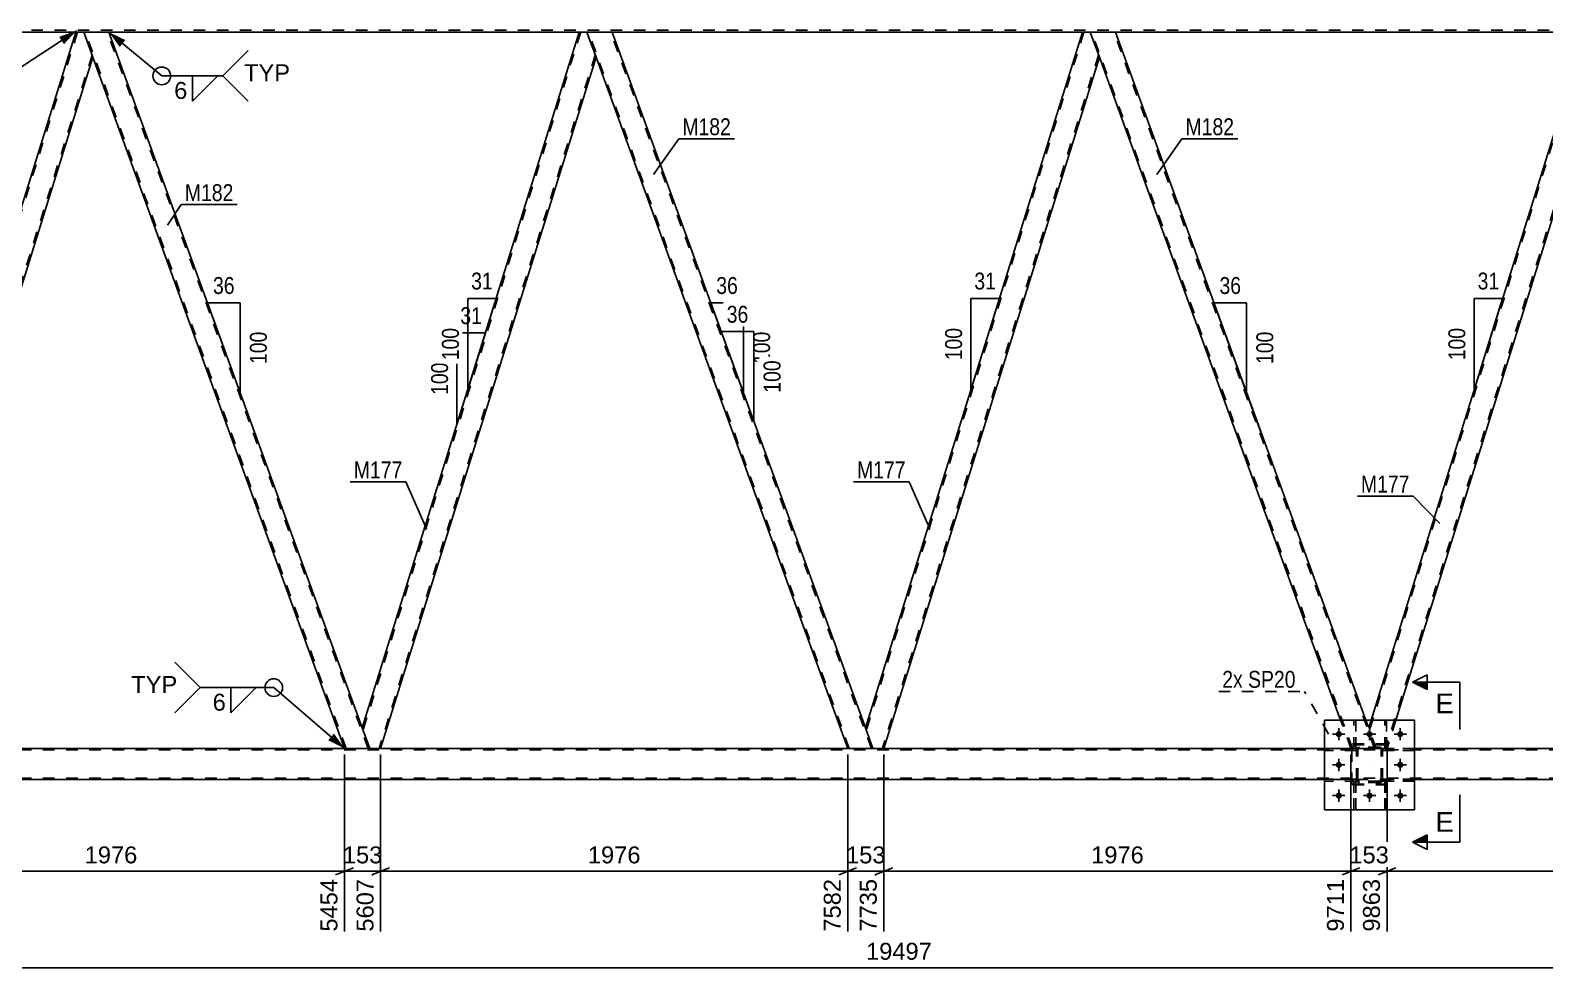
# Model space of a CAD drawing. Header units: millimetres. Extents: x 0 to 841, y 0 to 594.
# Drawn here: x 272.1 to 528.3, y 274.2 to 432.8 of the extents above; entities that cross this region are included whole.
import ezdxf

# ---------------------------------------------------------------- set-up
doc = ezdxf.new("R2010")
doc.units = ezdxf.units.MM
doc.linetypes.add('DXK_LINE_DOT2', pattern=[3.9198, 1.9599, -1.9599])
doc.linetypes.add('DXK_LINE_DOT3', pattern=[5.9187, 2.979, -0.9799, 0.9799, -0.9799])
doc.styles.add('Arial', font='ARIAL.TTF', dxfattribs={"height": 0.2})
doc.styles.add('Arial Narrow', font='ARIALN.TTF', dxfattribs={"height": 0.2})

# ---------------------------------------------------------------- blocks, each defined once
blk = doc.blocks.new('Part-318891418-4844 - 4466')
at = {"color": 7, "linetype": 'DXK_LINE_DOT2'}
for p, q in [((496.47, 311.02), (496.51, 311.21)), ((496.51, 311.21), (496.47, 311.02)), ((496.47, 305.98), (496.47, 311.02)), ((496.71, 311.02), (496.73, 311.12)), ((496.71, 305.98), (496.71, 311.02)), ((496.73, 311.12), (496.78, 311.19)), ((496.77, 311.47), (496.95, 311.5)), ((496.95, 311.5), (496.77, 311.47)), ((496.78, 311.19), (496.86, 311.25)), ((496.86, 311.25), (496.95, 311.26)), ((500.39, 311.5), (496.95, 311.5)), ((496.95, 311.26), (500.39, 311.26)), ((500.39, 311.5), (500.58, 311.47)), ((500.58, 311.47), (500.39, 311.5)), ((500.39, 311.26), (500.48, 311.25)), ((500.48, 311.25), (500.56, 311.19)), ((500.56, 311.19), (500.61, 311.12)), ((500.61, 311.12), (500.63, 311.02)), ((500.63, 305.98), (500.63, 311.02)), ((500.84, 311.21), (500.87, 311.02)), ((500.87, 311.02), (500.84, 311.21)), ((500.87, 305.98), (500.87, 311.02)), ((496.51, 305.8), (496.47, 305.98)), ((496.47, 305.98), (496.51, 305.8)), ((496.73, 305.89), (496.71, 305.98)), ((496.78, 305.81), (496.73, 305.89)), ((496.95, 305.5), (496.77, 305.54)), ((496.77, 305.54), (496.95, 305.5)), ((496.86, 305.76), (496.78, 305.81)), ((496.95, 305.74), (496.86, 305.76)), ((500.39, 305.74), (496.95, 305.74)), ((500.39, 305.5), (496.95, 305.5)), ((500.48, 305.76), (500.39, 305.74)), ((500.58, 305.54), (500.39, 305.5)), ((500.39, 305.5), (500.58, 305.54)), ((500.56, 305.81), (500.48, 305.76)), ((500.61, 305.89), (500.56, 305.81)), ((500.63, 305.98), (500.61, 305.89)), ((500.87, 305.98), (500.84, 305.8)), ((500.84, 305.8), (500.87, 305.98))]:
    blk.add_line(p, q, dxfattribs=at)
at = {"color": 7, "linetype": 'DXK_LINE_DOT3'}
blk.add_line((498.67, 308.5), (498.67, 308.5), dxfattribs=at)
at = {"color": 7, "linetype": 'DXK_LINE_DOT2'}
for centre, start, end in [((496.95, 311.02), 112.5, 157.5), ((496.95, 311.02), 112.5, 157.5), ((500.39, 311.02), 22.5, 67.5), ((500.39, 311.02), 22.5, 67.5), ((496.95, 305.98), 202.5, 247.5), ((496.95, 305.98), 202.5, 247.5), ((500.39, 305.98), 292.5, 337.5), ((500.39, 305.98), 292.5, 337.5)]:
    blk.add_arc(centre, 0.48, start, end, dxfattribs=at)
blk = doc.blocks.new('Part-318891418-4508 - 4466')
at = {"color": 7, "linetype": 'DXK_LINE_DOT2'}
for p, q in [((764.22, 432.83), (89.29, 432.83)), ((285.4, 432.51), (279.83, 432.51)), ((370.53, 432.51), (364.96, 432.51)), ((455.67, 432.51), (450.09, 432.51))]:
    blk.add_line(p, q, dxfattribs=at)
at = {"color": 2, "linetype": 'Continuous'}
for p, q in [((279.83, 432.51), (200.27, 432.51)), ((364.96, 432.51), (285.4, 432.51)), ((450.09, 432.51), (370.53, 432.51)), ((535.23, 432.51), (455.67, 432.51))]:
    blk.add_line(p, q, dxfattribs=at)
blk = doc.blocks.new('Part-318891418-4513 - 4466')
at = {"color": 7, "linetype": 'DXK_LINE_DOT2'}
for p, q in [((774.02, 311.05), (107.76, 311.05)), ((506.27, 311.29), (491.07, 311.29)), ((774.02, 306.25), (107.13, 306.25)), ((506.27, 306.01), (491.07, 306.01))]:
    blk.add_line(p, q, dxfattribs=at)
at = {"color": 2, "linetype": 'Continuous'}
for p, q in [((491.07, 311.29), (251.06, 311.29)), ((661.34, 311.29), (506.27, 311.29)), ((491.07, 306.01), (251.06, 306.01)), ((661.34, 306.01), (506.27, 306.01))]:
    blk.add_line(p, q, dxfattribs=at)
blk = doc.blocks.new('Bolt-318891418-4520 - 4466')
at = {"color": 1, "linetype": 'Continuous'}
for p, q in [((492.43, 313.7), (493.12, 313.7)), ((493.47, 314.74), (493.47, 314.05)), ((493.47, 312.66), (493.47, 313.36)), ((494.51, 313.7), (493.82, 313.7)), ((497.63, 313.7), (498.32, 313.7)), ((498.67, 314.74), (498.67, 314.05)), ((498.67, 312.66), (498.67, 313.36)), ((499.71, 313.7), (499.02, 313.7)), ((502.83, 313.7), (503.52, 313.7)), ((503.87, 314.74), (503.87, 314.05)), ((503.87, 312.66), (503.87, 313.36)), ((504.91, 313.7), (504.22, 313.7)), ((492.43, 308.5), (493.12, 308.5)), ((493.47, 309.54), (493.47, 308.85)), ((493.47, 307.46), (493.47, 308.16)), ((494.51, 308.5), (493.82, 308.5)), ((502.83, 308.5), (503.52, 308.5)), ((503.87, 309.54), (503.87, 308.85)), ((503.87, 307.46), (503.87, 308.16)), ((504.91, 308.5), (504.22, 308.5)), ((492.43, 303.3), (493.12, 303.3)), ((493.47, 304.34), (493.47, 303.65)), ((493.47, 302.26), (493.47, 302.96)), ((494.51, 303.3), (493.82, 303.3)), ((497.63, 303.3), (498.32, 303.3)), ((498.67, 304.34), (498.67, 303.65)), ((498.67, 302.26), (498.67, 302.96)), ((499.71, 303.3), (499.02, 303.3)), ((502.83, 303.3), (503.52, 303.3)), ((503.87, 304.34), (503.87, 303.65)), ((503.87, 302.26), (503.87, 302.96)), ((504.91, 303.3), (504.22, 303.3))]:
    blk.add_line(p, q, dxfattribs=at)
blk = doc.blocks.new('Bolt-318891418-4521 - 4466')
at = {"linetype": 'Continuous'}
for points in [[(493.99, 313.7, -1), (492.95, 313.7, -1)], [(499.19, 313.7, -1), (498.15, 313.7, -1)], [(504.39, 313.7, -1), (503.35, 313.7, -1)], [(493.99, 308.5, -1), (492.95, 308.5, -1)], [(504.39, 308.5, -1), (503.35, 308.5, -1)], [(493.99, 303.3, -1), (492.95, 303.3, -1)], [(499.19, 303.3, -1), (498.15, 303.3, -1)], [(504.39, 303.3, -1), (503.35, 303.3, -1)]]:
    blk.add_hatch(color=1, dxfattribs=at).paths.add_polyline_path(points)
at = {"color": 1, "linetype": 'Continuous'}
for p, q in [((494.51, 313.7), (492.43, 313.7)), ((493.47, 314.74), (493.47, 312.66)), ((499.71, 313.7), (497.63, 313.7)), ((498.67, 314.74), (498.67, 312.66)), ((504.91, 313.7), (502.83, 313.7)), ((503.87, 314.74), (503.87, 312.66)), ((494.51, 308.5), (492.43, 308.5)), ((493.47, 309.54), (493.47, 307.46)), ((504.91, 308.5), (502.83, 308.5)), ((503.87, 309.54), (503.87, 307.46)), ((494.51, 303.3), (492.43, 303.3)), ((493.47, 304.34), (493.47, 302.26)), ((499.71, 303.3), (497.63, 303.3)), ((498.67, 304.34), (498.67, 302.26)), ((504.91, 303.3), (502.83, 303.3)), ((503.87, 304.34), (503.87, 302.26))]:
    blk.add_line(p, q, dxfattribs=at)
blk = doc.blocks.new('Part-318891418-4897 - 4466')
at = {"color": 7, "linetype": 'DXK_LINE_DOT2'}
for p, q in [((496.47, 306.06), (491.07, 306.06)), ((491.07, 306.06), (491.07, 305.74)), ((496.47, 305.74), (491.07, 305.74)), ((495.87, 305.74), (495.87, 306.06)), ((496.47, 305.74), (496.47, 306.06))]:
    blk.add_line(p, q, dxfattribs=at)
blk = doc.blocks.new('Part-318891418-4736 - 4466')
at = {"color": 2, "linetype": 'Continuous'}
for p, q in [((364.96, 432.51), (328.26, 314.76)), ((366.28, 432.51), (364.96, 432.51)), ((366.28, 432.51), (367.82, 428.26)), ((367.82, 428.26), (331.37, 311.29)), ((329.52, 311.29), (328.26, 314.76))]:
    blk.add_line(p, q, dxfattribs=at)
at = {"color": 7, "linetype": 'DXK_LINE_DOT2'}
for p, q in [((365.21, 432.51), (328.39, 314.39)), ((367.69, 428.63), (331.11, 311.29)), ((331.37, 311.29), (329.52, 311.29))]:
    blk.add_line(p, q, dxfattribs=at)
blk = doc.blocks.new('Part-318891418-4741 - 4466')
at = {"color": 2, "linetype": 'Continuous'}
for p, q in [((370.53, 432.51), (366.28, 432.51)), ((370.53, 432.51), (413.39, 314.76)), ((410.4, 311.29), (367.82, 428.26))]:
    blk.add_line(p, q, dxfattribs=at)
at = {"color": 7, "linetype": 'DXK_LINE_DOT2'}
for p, q in [((366.28, 432.51), (367.82, 428.26)), ((410.65, 311.29), (366.53, 432.51)), ((366.53, 432.51), (366.55, 432.51)), ((414.4, 311.29), (370.28, 432.51)), ((414.65, 311.29), (413.39, 314.76)), ((414.65, 311.29), (410.4, 311.29))]:
    blk.add_line(p, q, dxfattribs=at)
blk = doc.blocks.new('Part-318891418-4876 - 4466')
at = {"color": 2, "linetype": 'Continuous'}
for p, q in [((506.27, 316.1), (491.07, 316.1)), ((491.07, 300.9), (491.07, 316.1)), ((506.27, 300.9), (506.27, 316.1)), ((506.27, 300.9), (491.07, 300.9))]:
    blk.add_line(p, q, dxfattribs=at)
blk = doc.blocks.new('Part-318891418-4902 - 4466')
at = {"color": 7, "linetype": 'DXK_LINE_DOT2'}
for p, q in [((496.47, 311.02), (496.51, 311.21)), ((496.51, 311.21), (496.47, 311.02)), ((496.47, 305.98), (496.47, 311.02)), ((496.71, 311.02), (496.73, 311.12)), ((496.71, 305.98), (496.71, 311.02)), ((496.73, 311.12), (496.78, 311.19)), ((496.77, 311.47), (496.95, 311.5)), ((496.95, 311.5), (496.77, 311.47)), ((496.78, 311.19), (496.86, 311.25)), ((496.86, 311.25), (496.95, 311.26)), ((500.39, 311.5), (496.95, 311.5)), ((496.95, 311.26), (500.39, 311.26)), ((500.39, 311.5), (500.58, 311.47)), ((500.58, 311.47), (500.39, 311.5)), ((500.39, 311.26), (500.48, 311.25)), ((500.48, 311.25), (500.56, 311.19)), ((500.56, 311.19), (500.61, 311.12)), ((500.61, 311.12), (500.63, 311.02)), ((500.63, 305.98), (500.63, 311.02)), ((500.84, 311.21), (500.87, 311.02)), ((500.87, 311.02), (500.84, 311.21)), ((500.87, 305.98), (500.87, 311.02)), ((496.51, 305.8), (496.47, 305.98)), ((496.47, 305.98), (496.51, 305.8)), ((496.73, 305.89), (496.71, 305.98)), ((496.78, 305.81), (496.73, 305.89)), ((496.95, 305.5), (496.77, 305.54)), ((496.77, 305.54), (496.95, 305.5)), ((496.86, 305.76), (496.78, 305.81)), ((496.95, 305.74), (496.86, 305.76)), ((500.39, 305.74), (496.95, 305.74)), ((500.39, 305.5), (496.95, 305.5)), ((500.48, 305.76), (500.39, 305.74)), ((500.58, 305.54), (500.39, 305.5)), ((500.39, 305.5), (500.58, 305.54)), ((500.56, 305.81), (500.48, 305.76)), ((500.61, 305.89), (500.56, 305.81)), ((500.63, 305.98), (500.61, 305.89)), ((500.87, 305.98), (500.84, 305.8)), ((500.84, 305.8), (500.87, 305.98))]:
    blk.add_line(p, q, dxfattribs=at)
at = {"color": 7, "linetype": 'DXK_LINE_DOT3'}
blk.add_line((498.67, 308.5), (498.67, 308.5), dxfattribs=at)
at = {"color": 7, "linetype": 'DXK_LINE_DOT2'}
for centre, start, end in [((496.95, 311.02), 112.5, 157.5), ((496.95, 311.02), 112.5, 157.5), ((500.39, 311.02), 22.5, 67.5), ((500.39, 311.02), 22.5, 67.5), ((496.95, 305.98), 202.5, 247.5), ((496.95, 305.98), 202.5, 247.5), ((500.39, 305.98), 292.5, 337.5), ((500.39, 305.98), 292.5, 337.5)]:
    blk.add_arc(centre, 0.48, start, end, dxfattribs=at)
blk = doc.blocks.new('Part-318891418-4904 - 4466')
at = {"color": 7, "linetype": 'DXK_LINE_DOT2'}
for p, q in [((501.55, 305.74), (501.23, 305.74)), ((501.23, 305.74), (501.23, 300.9)), ((501.23, 305.14), (501.55, 305.14)), ((501.55, 300.9), (501.55, 305.74)), ((501.23, 300.9), (501.55, 300.9))]:
    blk.add_line(p, q, dxfattribs=at)
blk = doc.blocks.new('Part-318891418-4801 - 4466')
at = {"color": 7, "linetype": 'DXK_LINE_DOT2'}
for p, q in [((280.08, 432.51), (243.26, 314.39)), ((282.56, 428.63), (245.98, 311.29)), ((243.54, 316.11), (243.12, 314.76)), ((247.73, 316.11), (246.23, 311.29)), ((244.39, 311.29), (243.12, 314.76)), ((246.23, 311.29), (244.39, 311.29))]:
    blk.add_line(p, q, dxfattribs=at)
at = {"color": 2, "linetype": 'Continuous'}
for p, q in [((279.83, 432.51), (243.54, 316.11)), ((281.14, 432.51), (279.83, 432.51)), ((282.69, 428.26), (281.14, 432.51)), ((282.69, 428.26), (247.73, 316.11))]:
    blk.add_line(p, q, dxfattribs=at)
blk = doc.blocks.new('Part-318891418-4806 - 4466')
at = {"color": 2, "linetype": 'Continuous'}
for p, q in [((450.09, 432.51), (413.39, 314.76)), ((451.41, 432.51), (450.09, 432.51)), ((451.41, 432.51), (452.96, 428.26)), ((452.96, 428.26), (416.5, 311.29)), ((414.65, 311.29), (413.39, 314.76))]:
    blk.add_line(p, q, dxfattribs=at)
at = {"color": 7, "linetype": 'DXK_LINE_DOT2'}
for p, q in [((450.35, 432.51), (413.53, 314.39)), ((452.82, 428.63), (416.25, 311.29)), ((416.5, 311.29), (414.65, 311.29))]:
    blk.add_line(p, q, dxfattribs=at)
blk = doc.blocks.new('Part-318891418-4811 - 4466')
at = {"color": 7, "linetype": 'DXK_LINE_DOT2'}
for p, q in [((535.48, 432.51), (498.66, 314.39)), ((537.96, 428.63), (501.38, 311.29)), ((498.95, 316.1), (498.53, 314.76)), ((503.14, 316.1), (501.63, 311.29)), ((499.79, 311.29), (498.53, 314.76)), ((501.63, 311.29), (499.79, 311.29))]:
    blk.add_line(p, q, dxfattribs=at)
at = {"color": 2, "linetype": 'Continuous'}
for p, q in [((535.23, 432.51), (498.95, 316.1)), ((536.55, 432.51), (535.23, 432.51)), ((538.09, 428.26), (536.55, 432.51)), ((538.09, 428.26), (503.14, 316.1))]:
    blk.add_line(p, q, dxfattribs=at)
blk = doc.blocks.new('Part-318891418-4822 - 4466')
at = {"color": 2, "linetype": 'Continuous'}
for p, q in [((496.03, 316.1), (496.03, 316.1)), ((496.35, 316.1), (496.03, 316.1)), ((496.35, 316.1), (496.35, 316.1))]:
    blk.add_line(p, q, dxfattribs=at)
at = {"color": 7, "linetype": 'DXK_LINE_DOT2'}
for p, q in [((496.03, 311.26), (496.03, 316.1)), ((496.35, 311.26), (496.35, 316.1)), ((496.03, 311.86), (496.35, 311.86)), ((496.35, 311.26), (496.03, 311.26))]:
    blk.add_line(p, q, dxfattribs=at)
blk = doc.blocks.new('Part-318891418-4823 - 4466')
at = {"color": 2, "linetype": 'Continuous'}
for p, q in [((501.23, 316.1), (501.23, 316.1)), ((501.55, 316.1), (501.23, 316.1)), ((501.55, 316.1), (501.55, 316.1))]:
    blk.add_line(p, q, dxfattribs=at)
at = {"color": 7, "linetype": 'DXK_LINE_DOT2'}
for p, q in [((501.23, 311.26), (501.23, 316.1)), ((501.55, 311.26), (501.55, 316.1)), ((501.23, 311.86), (501.55, 311.86)), ((501.55, 311.26), (501.23, 311.26))]:
    blk.add_line(p, q, dxfattribs=at)
blk = doc.blocks.new('Part-318891418-4890 - 4466')
at = {"color": 7, "linetype": 'DXK_LINE_DOT2'}
for p, q in [((500.87, 305.74), (500.87, 306.06)), ((500.87, 306.06), (506.27, 306.06)), ((506.27, 305.74), (500.87, 305.74)), ((501.47, 305.74), (501.47, 306.06)), ((506.27, 306.06), (506.27, 305.74))]:
    blk.add_line(p, q, dxfattribs=at)
blk = doc.blocks.new('Part-318891418-4833 - 4466')
at = {"color": 2, "linetype": 'Continuous'}
for p, q in [((285.4, 432.51), (281.14, 432.51)), ((285.4, 432.51), (328.26, 314.76)), ((325.26, 311.29), (282.69, 428.26))]:
    blk.add_line(p, q, dxfattribs=at)
at = {"color": 7, "linetype": 'DXK_LINE_DOT2'}
for p, q in [((281.14, 432.51), (282.69, 428.26)), ((325.52, 311.29), (281.4, 432.51)), ((281.4, 432.51), (281.42, 432.51)), ((329.26, 311.29), (285.14, 432.51)), ((329.52, 311.29), (328.26, 314.76)), ((329.52, 311.29), (325.26, 311.29))]:
    blk.add_line(p, q, dxfattribs=at)
blk = doc.blocks.new('Part-318891418-4838 - 4466')
at = {"color": 2, "linetype": 'Continuous'}
for p, q in [((455.67, 432.51), (451.41, 432.51)), ((455.67, 432.51), (498.04, 316.1)), ((493.78, 316.1), (452.96, 428.26))]:
    blk.add_line(p, q, dxfattribs=at)
at = {"color": 7, "linetype": 'DXK_LINE_DOT2'}
for p, q in [((451.41, 432.51), (452.96, 428.26)), ((495.79, 311.29), (451.67, 432.51)), ((451.67, 432.51), (451.69, 432.51)), ((499.53, 311.29), (455.41, 432.51)), ((495.53, 311.29), (493.78, 316.1)), ((499.79, 311.29), (498.04, 316.1)), ((499.79, 311.29), (495.53, 311.29))]:
    blk.add_line(p, q, dxfattribs=at)
blk = doc.blocks.new('Part-318891418-4888 - 4466')
at = {"color": 7, "linetype": 'DXK_LINE_DOT2'}
for p, q in [((496.47, 306.06), (491.07, 306.06)), ((491.07, 305.74), (491.07, 306.06)), ((496.47, 305.74), (491.07, 305.74)), ((495.87, 305.74), (495.87, 306.06)), ((496.47, 306.06), (496.47, 305.74))]:
    blk.add_line(p, q, dxfattribs=at)
blk = doc.blocks.new('Part-318891418-4845 - 4466')
at = {"color": 7, "linetype": 'DXK_LINE_DOT2'}
for p, q in [((496.03, 300.9), (496.03, 305.74)), ((496.03, 305.74), (496.35, 305.74)), ((496.03, 305.14), (496.35, 305.14)), ((496.35, 305.74), (496.35, 300.9)), ((496.35, 300.9), (496.03, 300.9))]:
    blk.add_line(p, q, dxfattribs=at)
blk = doc.blocks.new('Part-318891418-4851 - 4466')
at = {"color": 7, "linetype": 'DXK_LINE_DOT2'}
for p, q in [((496.47, 311.26), (491.07, 311.26)), ((491.07, 311.26), (491.07, 310.94)), ((496.47, 310.94), (491.07, 310.94)), ((495.87, 310.94), (495.87, 311.26)), ((496.47, 310.94), (496.47, 311.26))]:
    blk.add_line(p, q, dxfattribs=at)
blk = doc.blocks.new('Part-318891418-4863 - 4466')
at = {"color": 7, "linetype": 'DXK_LINE_DOT2'}
for p, q in [((501.67, 311.91), (495.67, 311.91)), ((495.67, 305.11), (495.67, 311.91)), ((501.67, 305.11), (501.67, 311.91)), ((501.67, 305.11), (495.67, 305.11))]:
    blk.add_line(p, q, dxfattribs=at)
blk = doc.blocks.new('Part-318891418-4864 - 4466')
at = {"color": 7, "linetype": 'DXK_LINE_DOT2'}
for p, q in [((501.67, 312.04), (495.67, 312.04)), ((495.67, 305.24), (495.67, 312.04)), ((501.67, 305.24), (501.67, 312.04)), ((501.67, 305.24), (495.67, 305.24))]:
    blk.add_line(p, q, dxfattribs=at)
blk = doc.blocks.new('Part-318891418-4889 - 4466')
at = {"color": 7, "linetype": 'DXK_LINE_DOT2'}
for p, q in [((496.47, 311.26), (491.07, 311.26)), ((491.07, 310.94), (491.07, 311.26)), ((496.47, 310.94), (491.07, 310.94)), ((495.87, 310.94), (495.87, 311.26)), ((496.47, 311.26), (496.47, 310.94))]:
    blk.add_line(p, q, dxfattribs=at)
blk = doc.blocks.new('Part-318891418-4891 - 4466')
at = {"color": 7, "linetype": 'DXK_LINE_DOT2'}
for p, q in [((500.87, 310.94), (500.87, 311.26)), ((500.87, 311.26), (506.27, 311.26)), ((506.27, 310.94), (500.87, 310.94)), ((501.47, 310.94), (501.47, 311.26)), ((506.27, 311.26), (506.27, 310.94))]:
    blk.add_line(p, q, dxfattribs=at)
blk = doc.blocks.new('Part-318891418-4894 - 4466')
at = {"color": 7, "linetype": 'DXK_LINE_DOT2'}
for p, q in [((501.23, 300.9), (501.23, 305.74)), ((501.23, 305.74), (501.55, 305.74)), ((501.23, 305.14), (501.55, 305.14)), ((501.55, 305.74), (501.55, 300.9)), ((501.55, 300.9), (501.23, 300.9))]:
    blk.add_line(p, q, dxfattribs=at)
blk = doc.blocks.new('Part-318891418-4895 - 4466')
at = {"color": 7, "linetype": 'DXK_LINE_DOT2'}
for p, q in [((496.03, 311.26), (496.03, 316.1)), ((496.03, 316.1), (496.35, 316.1)), ((496.35, 316.1), (496.35, 311.26)), ((496.03, 311.86), (496.35, 311.86)), ((496.35, 311.26), (496.03, 311.26))]:
    blk.add_line(p, q, dxfattribs=at)
blk = doc.blocks.new('Part-318891418-4896 - 4466')
at = {"color": 7, "linetype": 'DXK_LINE_DOT2'}
for p, q in [((501.23, 311.26), (501.23, 316.1)), ((501.23, 316.1), (501.55, 316.1)), ((501.55, 316.1), (501.55, 311.26)), ((501.23, 311.86), (501.55, 311.86)), ((501.55, 311.26), (501.23, 311.26))]:
    blk.add_line(p, q, dxfattribs=at)
blk = doc.blocks.new('Part-318891418-4900 - 4466')
at = {"color": 7, "linetype": 'DXK_LINE_DOT2'}
for p, q in [((506.27, 306.06), (500.87, 306.06)), ((500.87, 306.06), (500.87, 305.74)), ((500.87, 305.74), (506.27, 305.74)), ((501.47, 305.74), (501.47, 306.06)), ((506.27, 305.74), (506.27, 306.06))]:
    blk.add_line(p, q, dxfattribs=at)
blk = doc.blocks.new('Part-318891418-4901 - 4466')
at = {"color": 7, "linetype": 'DXK_LINE_DOT2'}
for p, q in [((506.27, 311.26), (500.87, 311.26)), ((500.87, 311.26), (500.87, 310.94)), ((500.87, 310.94), (506.27, 310.94)), ((501.47, 310.94), (501.47, 311.26)), ((506.27, 310.94), (506.27, 311.26))]:
    blk.add_line(p, q, dxfattribs=at)
blk = doc.blocks.new('Part-318891418-4903 - 4466')
at = {"color": 7, "linetype": 'DXK_LINE_DOT2'}
for p, q in [((496.35, 305.74), (496.03, 305.74)), ((496.03, 305.74), (496.03, 300.9)), ((496.03, 305.14), (496.35, 305.14)), ((496.35, 300.9), (496.35, 305.74)), ((496.03, 300.9), (496.35, 300.9))]:
    blk.add_line(p, q, dxfattribs=at)
blk = doc.blocks.new('Part-318891418-4931 - 4466')
at = {"color": 7, "linetype": 'DXK_LINE_DOT2'}
for p, q in [((491.07, 316.1), (506.27, 316.1)), ((491.07, 316.1), (491.07, 300.9)), ((506.27, 316.1), (506.27, 300.9)), ((491.07, 300.9), (506.27, 300.9))]:
    blk.add_line(p, q, dxfattribs=at)
blk = doc.blocks.new('AngleDimension-318891418-13266 - 4466')
at = {"color": 7, "linetype": 'Continuous'}
for p, q in [((392.75, 386.7), (387.21, 386.7)), ((392.75, 371.48), (387.21, 386.7)), ((392.75, 371.48), (392.75, 386.7)), ((395.16, 364.84), (392.75, 371.48))]:
    blk.add_line(p, q, dxfattribs=at)
at = {"color": 0}
for points in [[(392.4, 387.6), (392.4, 391.8), (387.55, 391.8), (387.55, 387.6)], [(397.85, 382.43), (393.65, 382.43), (393.65, 375.75), (397.85, 375.75)]]:
    blk.add_wipeout(points, dxfattribs=at)
at = {"color": 3, "style": 'Arial Narrow'}
blk.add_text('36', height=2.863, dxfattribs=at).set_placement((388.15, 388.2))
blk.add_text('100', height=2.863, rotation=90.0002, dxfattribs=at).set_placement((397.25, 376.35))
blk = doc.blocks.new('StraightDimension-318891418-5682 - 4466')
at = {"color": 7, "linetype": 'Continuous'}
blk.add_line((54.82, 274.18), (783.28, 274.18), dxfattribs=at)
at = {"color": 0}
blk.add_wipeout([(425.21, 274.93), (425.21, 279.13), (412.89, 279.13), (412.89, 274.93)], dxfattribs=at)
at = {"color": 3, "style": 'Arial'}
blk.add_text('19497', height=2.865, dxfattribs=at).set_placement((413.49, 275.53))
blk = doc.blocks.new('AngleDimension-318891418-13292 - 4466')
at = {"color": 7, "linetype": 'Continuous'}
for p, q in [((516.37, 387.46), (521.19, 387.46)), ((516.37, 371.99), (521.19, 387.46)), ((516.37, 371.99), (516.37, 387.46)), ((516.53, 372.52), (516.37, 371.99))]:
    blk.add_line(p, q, dxfattribs=at)
at = {"color": 0}
for points in [[(521.2, 388.36), (521.2, 392.56), (516.35, 392.56), (516.35, 388.36)], [(515.47, 383.07), (511.27, 383.07), (511.27, 376.38), (515.47, 376.38)]]:
    blk.add_wipeout(points, dxfattribs=at)
at = {"color": 3, "style": 'Arial Narrow'}
blk.add_text('31', height=2.863, dxfattribs=at).set_placement((516.95, 388.96))
blk.add_text('100', height=2.863, rotation=90.0002, dxfattribs=at).set_placement((514.87, 376.98))
blk = doc.blocks.new('AngleDimension-318891418-13264 - 4466')
at = {"color": 7, "linetype": 'Continuous'}
for p, q in [((431.23, 387.46), (436.05, 387.46)), ((431.23, 371.99), (436.05, 387.46)), ((431.23, 371.99), (431.23, 387.46)), ((431.4, 372.52), (431.23, 371.99))]:
    blk.add_line(p, q, dxfattribs=at)
at = {"color": 0}
for points in [[(436.07, 388.36), (436.07, 392.56), (431.21, 392.56), (431.21, 388.36)], [(430.33, 383.07), (426.13, 383.07), (426.13, 376.38), (430.33, 376.38)]]:
    blk.add_wipeout(points, dxfattribs=at)
at = {"color": 3, "style": 'Arial Narrow'}
blk.add_text('31', height=2.863, dxfattribs=at).set_placement((431.81, 388.96))
blk.add_text('100', height=2.863, rotation=90.0002, dxfattribs=at).set_placement((429.73, 376.98))
blk = doc.blocks.new('StraightDimension-318891418-5939 - 4466')
at = {"color": 7, "linetype": 'Continuous'}
for p, q in [((410.4, 310.29), (410.4, 280.29)), ((416.5, 310.29), (416.5, 280.29)), ((408.9, 289.89), (411.9, 291.09)), ((410.4, 290.49), (416.5, 290.49)), ((418, 291.09), (415, 289.89))]:
    blk.add_line(p, q, dxfattribs=at)
at = {"color": 0}
blk.add_wipeout([(417.38, 291.24), (417.38, 295.44), (409.51, 295.44), (409.51, 291.24)], dxfattribs=at)
at = {"color": 0, "linetype": 'Continuous'}
blk.add_wipeout([(415.9, 289.79), (411.7, 289.79), (411.7, 279.69), (415.9, 279.69)], dxfattribs=at)
at = {"color": 3, "style": 'Arial'}
blk.add_text('153', height=2.865, dxfattribs=at).set_placement((410.11, 291.84))
at = {"color": 3, "linetype": 'Continuous', "style": 'Arial'}
blk.add_text('7735', height=2.865, rotation=90.0002, dxfattribs=at).set_placement((415.3, 280.29))
blk = doc.blocks.new('StraightDimension-318891418-5979 - 4466')
at = {"color": 7, "linetype": 'Continuous'}
for p, q in [((325.26, 310.29), (325.26, 280.29)), ((331.37, 310.29), (331.37, 280.29)), ((323.76, 289.89), (326.76, 291.09)), ((325.26, 290.49), (331.37, 290.49)), ((332.87, 291.09), (329.87, 289.89))]:
    blk.add_line(p, q, dxfattribs=at)
at = {"color": 0}
blk.add_wipeout([(332.25, 291.24), (332.25, 295.44), (324.38, 295.44), (324.38, 291.24)], dxfattribs=at)
at = {"color": 0, "linetype": 'Continuous'}
blk.add_wipeout([(330.77, 289.79), (326.57, 289.79), (326.57, 279.69), (330.77, 279.69)], dxfattribs=at)
at = {"color": 3, "style": 'Arial'}
blk.add_text('153', height=2.865, dxfattribs=at).set_placement((324.98, 291.84))
at = {"color": 3, "linetype": 'Continuous', "style": 'Arial'}
blk.add_text('5607', height=2.865, rotation=90.0002, dxfattribs=at).set_placement((330.17, 280.29))
blk = doc.blocks.new('AngleDimension-318891418-6124 - 4466')
at = {"color": 7, "linetype": 'Continuous'}
for p, q in [((393.9, 368.32), (388.97, 381.84)), ((394.52, 381.84), (388.97, 381.84)), ((394.52, 366.62), (388.97, 381.84)), ((394.52, 366.62), (394.52, 381.84))]:
    blk.add_line(p, q, dxfattribs=at)
at = {"color": 0}
for points in [[(394.17, 382.74), (394.17, 386.94), (389.32, 386.94), (389.32, 382.74)], [(399.62, 377.57), (395.42, 377.57), (395.42, 370.89), (399.62, 370.89)]]:
    blk.add_wipeout(points, dxfattribs=at)
at = {"color": 3, "style": 'Arial Narrow'}
blk.add_text('36', height=2.863, dxfattribs=at).set_placement((389.92, 383.34))
blk.add_text('100', height=2.863, rotation=90.0002, dxfattribs=at).set_placement((399.02, 371.49))
blk = doc.blocks.new('StraightDimension-318891418-5879 - 4466')
at = {"color": 7, "linetype": 'Continuous'}
for p, q in [((501.63, 310.29), (501.63, 280.29)), ((580.67, 310.29), (580.67, 278.07)), ((503.13, 291.09), (500.13, 289.89)), ((501.63, 290.49), (580.67, 290.49)), ((579.17, 289.89), (582.17, 291.09))]:
    blk.add_line(p, q, dxfattribs=at)
at = {"color": 0}
blk.add_wipeout([(546.2, 291.24), (546.2, 295.44), (536.1, 295.44), (536.1, 291.24)], dxfattribs=at)
at = {"color": 0, "linetype": 'Continuous'}
blk.add_wipeout([(580.07, 289.79), (575.87, 289.79), (575.87, 277.47), (580.07, 277.47)], dxfattribs=at)
at = {"color": 3, "style": 'Arial'}
blk.add_text('1976', height=2.865, dxfattribs=at).set_placement((536.7, 291.84))
at = {"color": 3, "linetype": 'Continuous', "style": 'Arial'}
blk.add_text('11839', height=2.865, rotation=90.0002, dxfattribs=at).set_placement((579.47, 278.07))
blk = doc.blocks.new('StraightDimension-318891418-5899 - 4466')
at = {"color": 7, "linetype": 'Continuous'}
for p, q in [((495.53, 310.29), (495.53, 280.29)), ((501.63, 310.29), (501.63, 280.29)), ((494.03, 289.89), (497.03, 291.09)), ((495.53, 290.49), (501.63, 290.49)), ((503.13, 291.09), (500.13, 289.89))]:
    blk.add_line(p, q, dxfattribs=at)
at = {"color": 0}
blk.add_wipeout([(502.52, 291.24), (502.52, 295.44), (494.65, 295.44), (494.65, 291.24)], dxfattribs=at)
at = {"color": 0, "linetype": 'Continuous'}
blk.add_wipeout([(501.03, 289.79), (496.83, 289.79), (496.83, 279.69), (501.03, 279.69)], dxfattribs=at)
at = {"color": 3, "style": 'Arial'}
blk.add_text('153', height=2.865, dxfattribs=at).set_placement((495.25, 291.84))
at = {"color": 3, "linetype": 'Continuous', "style": 'Arial'}
blk.add_text('9863', height=2.865, rotation=90.0002, dxfattribs=at).set_placement((500.43, 280.29))
blk = doc.blocks.new('StraightDimension-318891418-5919 - 4466')
at = {"color": 7, "linetype": 'Continuous'}
for p, q in [((416.5, 310.29), (416.5, 280.29)), ((495.53, 310.29), (495.53, 280.29)), ((418, 291.09), (415, 289.89)), ((416.5, 290.49), (495.53, 290.49)), ((494.03, 289.89), (497.03, 291.09))]:
    blk.add_line(p, q, dxfattribs=at)
at = {"color": 0}
blk.add_wipeout([(461.06, 291.24), (461.06, 295.44), (450.97, 295.44), (450.97, 291.24)], dxfattribs=at)
at = {"color": 0, "linetype": 'Continuous'}
blk.add_wipeout([(494.93, 289.79), (490.73, 289.79), (490.73, 279.69), (494.93, 279.69)], dxfattribs=at)
at = {"color": 3, "style": 'Arial'}
blk.add_text('1976', height=2.865, dxfattribs=at).set_placement((451.57, 291.84))
at = {"color": 3, "linetype": 'Continuous', "style": 'Arial'}
blk.add_text('9711', height=2.865, rotation=90.0002, dxfattribs=at).set_placement((494.33, 280.29))
blk = doc.blocks.new('StraightDimension-318891418-5959 - 4466')
at = {"color": 7, "linetype": 'Continuous'}
for p, q in [((331.37, 310.29), (331.37, 280.29)), ((410.4, 310.29), (410.4, 280.29)), ((332.87, 291.09), (329.87, 289.89)), ((331.37, 290.49), (410.4, 290.49)), ((408.9, 289.89), (411.9, 291.09))]:
    blk.add_line(p, q, dxfattribs=at)
at = {"color": 0}
blk.add_wipeout([(375.93, 291.24), (375.93, 295.44), (365.83, 295.44), (365.83, 291.24)], dxfattribs=at)
at = {"color": 0, "linetype": 'Continuous'}
blk.add_wipeout([(409.8, 289.79), (405.6, 289.79), (405.6, 279.69), (409.8, 279.69)], dxfattribs=at)
at = {"color": 3, "style": 'Arial'}
blk.add_text('1976', height=2.865, dxfattribs=at).set_placement((366.43, 291.84))
at = {"color": 3, "linetype": 'Continuous', "style": 'Arial'}
blk.add_text('7582', height=2.865, rotation=90.0002, dxfattribs=at).set_placement((409.2, 280.29))
blk = doc.blocks.new('StraightDimension-318891418-5999 - 4466')
at = {"color": 7, "linetype": 'Continuous'}
for p, q in [((246.23, 310.29), (246.23, 280.29)), ((325.26, 310.29), (325.26, 280.29)), ((247.73, 291.09), (244.73, 289.89)), ((246.23, 290.49), (325.26, 290.49)), ((323.76, 289.89), (326.76, 291.09))]:
    blk.add_line(p, q, dxfattribs=at)
at = {"color": 0}
blk.add_wipeout([(290.79, 291.24), (290.79, 295.44), (280.7, 295.44), (280.7, 291.24)], dxfattribs=at)
at = {"color": 0, "linetype": 'Continuous'}
blk.add_wipeout([(324.66, 289.79), (320.46, 289.79), (320.46, 279.69), (324.66, 279.69)], dxfattribs=at)
at = {"color": 3, "style": 'Arial'}
blk.add_text('1976', height=2.865, dxfattribs=at).set_placement((281.3, 291.84))
at = {"color": 3, "linetype": 'Continuous', "style": 'Arial'}
blk.add_text('5454', height=2.865, rotation=90.0002, dxfattribs=at).set_placement((324.06, 280.29))
blk = doc.blocks.new('AngleDimension-318891418-6110 - 4466')
at = {"color": 7, "linetype": 'Continuous'}
for p, q in [((344.27, 381.6), (349.09, 381.6)), ((344.27, 366.13), (349.09, 381.6)), ((344.27, 366.13), (344.27, 381.6)), ((344.36, 366.41), (344.27, 366.13))]:
    blk.add_line(p, q, dxfattribs=at)
at = {"color": 0}
for points in [[(349.11, 382.5), (349.11, 386.7), (344.25, 386.7), (344.25, 382.5)], [(343.37, 377.21), (339.17, 377.21), (339.17, 370.52), (343.37, 370.52)]]:
    blk.add_wipeout(points, dxfattribs=at)
at = {"color": 3, "style": 'Arial Narrow'}
blk.add_text('31', height=2.863, dxfattribs=at).set_placement((344.85, 383.1))
blk.add_text('100', height=2.863, rotation=90.0002, dxfattribs=at).set_placement((342.77, 371.12))
blk = doc.blocks.new('AngleDimension-318891418-13236 - 4466')
at = {"color": 7, "linetype": 'Continuous'}
for p, q in [((346.1, 387.46), (350.92, 387.46)), ((346.1, 371.99), (350.92, 387.46)), ((346.1, 371.99), (346.1, 387.46)), ((346.26, 372.52), (346.1, 371.99))]:
    blk.add_line(p, q, dxfattribs=at)
at = {"color": 0}
for points in [[(350.94, 388.36), (350.94, 392.56), (346.08, 392.56), (346.08, 388.36)], [(345.2, 383.07), (341, 383.07), (341, 376.38), (345.2, 376.38)]]:
    blk.add_wipeout(points, dxfattribs=at)
at = {"color": 3, "style": 'Arial Narrow'}
blk.add_text('31', height=2.863, dxfattribs=at).set_placement((346.68, 388.96))
blk.add_text('100', height=2.863, rotation=90.0002, dxfattribs=at).set_placement((344.6, 376.98))
blk = doc.blocks.new('AngleDimension-318891418-13238 - 4466')
at = {"color": 7, "linetype": 'Continuous'}
for p, q in [((307.61, 386.7), (302.07, 386.7)), ((307.61, 371.48), (302.07, 386.7)), ((307.61, 371.48), (307.61, 386.7)), ((310.03, 364.84), (307.61, 371.48))]:
    blk.add_line(p, q, dxfattribs=at)
at = {"color": 0}
for points in [[(307.27, 387.6), (307.27, 391.8), (302.41, 391.8), (302.41, 387.6)], [(312.71, 382.43), (308.51, 382.43), (308.51, 375.75), (312.71, 375.75)]]:
    blk.add_wipeout(points, dxfattribs=at)
at = {"color": 3, "style": 'Arial Narrow'}
blk.add_text('36', height=2.863, dxfattribs=at).set_placement((303.01, 388.2))
blk.add_text('100', height=2.863, rotation=90.0002, dxfattribs=at).set_placement((312.11, 376.35))
blk = doc.blocks.new('AngleDimension-318891418-13294 - 4466')
at = {"color": 7, "linetype": 'Continuous'}
for p, q in [((477.88, 386.7), (472.34, 386.7)), ((477.88, 371.48), (472.34, 386.7)), ((477.88, 371.48), (477.88, 386.7)), ((480.3, 364.84), (477.88, 371.48))]:
    blk.add_line(p, q, dxfattribs=at)
at = {"color": 0}
for points in [[(477.54, 387.6), (477.54, 391.8), (472.68, 391.8), (472.68, 387.6)], [(482.98, 382.43), (478.78, 382.43), (478.78, 375.75), (482.98, 375.75)]]:
    blk.add_wipeout(points, dxfattribs=at)
at = {"color": 3, "style": 'Arial Narrow'}
blk.add_text('36', height=2.863, dxfattribs=at).set_placement((473.28, 388.2))
blk.add_text('100', height=2.863, rotation=90.0002, dxfattribs=at).set_placement((482.38, 376.35))
blk = doc.blocks.new('SectionMark-318891418-6139 - 4466')
at = {"linetype": 'Continuous'}
for points in [[(508.43, 322.49), (508.43, 321.24), (505.93, 322.49)], [(508.43, 296.69), (508.43, 295.44), (505.93, 295.44)]]:
    blk.add_hatch(color=6, dxfattribs=at).paths.add_polyline_path(points)
at = {"color": 6, "linetype": 'Continuous'}
for p, q in [((505.93, 322.49), (508.43, 323.74)), ((508.43, 321.24), (508.43, 323.74)), ((513.93, 322.49), (505.93, 322.49)), ((505.93, 322.49), (508.43, 321.24)), ((505.93, 295.44), (508.43, 296.69)), ((513.93, 295.44), (505.93, 295.44)), ((508.43, 294.19), (505.93, 295.44)), ((508.43, 296.69), (508.43, 294.19))]:
    blk.add_line(p, q, dxfattribs=at)
at = {"color": 0, "linetype": 'Continuous'}
for points in [[(512.93, 317.24), (512.93, 320.74), (509.82, 320.74), (509.82, 317.24)], [(512.93, 297.19), (512.93, 300.69), (509.82, 300.69), (509.82, 297.19)]]:
    blk.add_wipeout(points, dxfattribs=at)
at = {"color": 6, "linetype": 'Continuous'}
for p, q in [((513.93, 322.49), (513.93, 314.49)), ((513.93, 295.44), (513.93, 303.44))]:
    blk.add_line(p, q, dxfattribs=at)
at = {"color": 3, "linetype": 'Continuous', "style": 'Arial'}
for p in [(509.82, 317.24), (509.82, 297.19)]:
    blk.add_text('E', height=3.34, dxfattribs=at).set_placement(p)
blk = doc.blocks.new('Mark-318891418-4732 - 4466')
at = {"color": 0}
blk.add_wipeout([(335.05, 356.99), (335.05, 359.99), (326.83, 359.99), (326.83, 356.99)], dxfattribs=at)
blk.add_wipeout([(335.05, 356.99), (335.05, 359.99), (326.83, 359.99), (326.83, 356.99)], dxfattribs=at)
at = {"color": 30, "linetype": 'Continuous'}
for p in [(326.23, 356.39), (339.12, 348.46)]:
    blk.add_line(p, (335.65, 356.39), dxfattribs=at)
at = {"color": 3, "style": 'Arial Narrow'}
blk.add_text('M177', height=2.863, dxfattribs=at).set_placement((326.83, 356.99))
blk = doc.blocks.new('Mark-318891418-4737 - 4466')
at = {"color": 0}
blk.add_wipeout([(390.63, 415.07), (390.63, 418.07), (382.41, 418.07), (382.41, 415.07)], dxfattribs=at)
blk.add_wipeout([(390.63, 415.07), (390.63, 418.07), (382.41, 418.07), (382.41, 415.07)], dxfattribs=at)
at = {"color": 30, "linetype": 'Continuous'}
for p, q in [((377.54, 408.42), (381.81, 414.47)), ((381.81, 414.47), (391.23, 414.47))]:
    blk.add_line(p, q, dxfattribs=at)
at = {"color": 3, "style": 'Arial Narrow'}
blk.add_text('M182', height=2.863, dxfattribs=at).set_placement((382.41, 415.07))
blk = doc.blocks.new('Mark-318891418-4802 - 4466')
at = {"color": 0}
blk.add_wipeout([(420.19, 356.99), (420.19, 359.99), (411.96, 359.99), (411.96, 356.99)], dxfattribs=at)
blk.add_wipeout([(420.19, 356.99), (420.19, 359.99), (411.96, 359.99), (411.96, 356.99)], dxfattribs=at)
at = {"color": 30, "linetype": 'Continuous'}
for p in [(411.36, 356.39), (424.26, 348.46)]:
    blk.add_line(p, (420.79, 356.39), dxfattribs=at)
at = {"color": 3, "style": 'Arial Narrow'}
blk.add_text('M177', height=2.863, dxfattribs=at).set_placement((411.96, 356.99))
blk = doc.blocks.new('Mark-318891418-4807 - 4466')
at = {"color": 0}
blk.add_wipeout([(505.43, 354.59), (505.43, 357.59), (497.21, 357.59), (497.21, 354.59)], dxfattribs=at)
blk.add_wipeout([(505.43, 354.59), (505.43, 357.59), (497.21, 357.59), (497.21, 354.59)], dxfattribs=at)
at = {"color": 30, "linetype": 'Continuous'}
for p in [(496.61, 353.99), (510.57, 349.35)]:
    blk.add_line(p, (506.03, 353.99), dxfattribs=at)
at = {"color": 3, "style": 'Arial Narrow'}
blk.add_text('M177', height=2.863, dxfattribs=at).set_placement((497.21, 354.59))
blk = doc.blocks.new('Mark-318891418-4829 - 4466')
at = {"color": 0}
blk.add_wipeout([(306.48, 403.92), (306.48, 406.92), (298.25, 406.92), (298.25, 403.92)], dxfattribs=at)
blk.add_wipeout([(306.48, 403.92), (306.48, 406.92), (298.25, 406.92), (298.25, 403.92)], dxfattribs=at)
at = {"color": 30, "linetype": 'Continuous'}
for p, q in [((295.29, 399.82), (297.65, 403.32)), ((297.65, 403.32), (307.08, 403.32))]:
    blk.add_line(p, q, dxfattribs=at)
at = {"color": 3, "style": 'Arial Narrow'}
blk.add_text('M182', height=2.863, dxfattribs=at).set_placement((298.25, 403.92))
blk = doc.blocks.new('Mark-318891418-4834 - 4466')
at = {"color": 0}
blk.add_wipeout([(475.77, 415.07), (475.77, 418.07), (467.54, 418.07), (467.54, 415.07)], dxfattribs=at)
blk.add_wipeout([(475.77, 415.07), (475.77, 418.07), (467.54, 418.07), (467.54, 415.07)], dxfattribs=at)
at = {"color": 30, "linetype": 'Continuous'}
for p, q in [((462.68, 408.42), (466.94, 414.47)), ((466.94, 414.47), (476.37, 414.47))]:
    blk.add_line(p, q, dxfattribs=at)
at = {"color": 3, "style": 'Arial Narrow'}
blk.add_text('M182', height=2.863, dxfattribs=at).set_placement((467.54, 415.07))
blk = doc.blocks.new('WeldMark-318891418-6155 - 4466')
at = {"linetype": 'Continuous'}
blk.add_hatch(color=30, dxfattribs=at).paths.add_polyline_path([(276.98, 431.73), (279.9, 432.75), (277.8, 430.48)])
at = {"color": 30, "linetype": 'Continuous'}
blk.add_line((279.9, 432.75), (268.2, 425.07), dxfattribs=at)
at = {"color": 3, "linetype": 'Continuous'}
for q in [(251.49, 429.35), (251.49, 420.78)]:
    blk.add_line((255.77, 425.07), q, dxfattribs=at)
for start, end in [(90, 270), (270, 90)]:
    blk.add_arc((268.2, 425.07), 1.5, start, end, dxfattribs=at)
at = {"color": 0}
blk.add_wipeout([(260.3, 420.97), (260.3, 424.37), (257.67, 424.37), (257.67, 420.97)], dxfattribs=at)
at = {"color": 30, "linetype": 'Continuous'}
blk.add_line((255.77, 425.07), (268.2, 425.07), dxfattribs=at)
at = {"color": 3, "linetype": 'Continuous'}
for p, q in [((260.95, 425.07), (265.24, 425.07)), ((265.24, 425.07), (260.95, 420.78)), ((260.95, 420.78), (260.95, 425.07))]:
    blk.add_line(p, q, dxfattribs=at)
at = {"color": 3, "style": 'Arial'}
blk.add_text('6', height=2.87, dxfattribs=at).set_placement((257.87, 421.17))
at = {"color": 0, "linetype": 'Continuous'}
blk.add_wipeout([(251.87, 424.17), (251.87, 427.17), (244.1, 427.17), (244.1, 424.17)], dxfattribs=at)
blk.add_wipeout([(251.87, 424.17), (251.87, 427.17), (244.1, 427.17), (244.1, 424.17)], dxfattribs=at)
at = {"color": 3, "linetype": 'Continuous', "style": 'Arial'}
blk.add_text('TYP', height=2.865, dxfattribs=at).set_placement((244.1, 424.17))
blk = doc.blocks.new('WeldMark-318891418-6169 - 4466')
at = {"linetype": 'Continuous'}
blk.add_hatch(color=30, dxfattribs=at).paths.add_polyline_path([(287.23, 430.02), (285.4, 432.51), (288.19, 431.17)])
at = {"color": 30, "linetype": 'Continuous'}
blk.add_line((285.4, 432.51), (294.34, 425.11), dxfattribs=at)
at = {"color": 3, "linetype": 'Continuous'}
for q in [(308.95, 429.4), (308.95, 420.83)]:
    blk.add_line((304.66, 425.11), q, dxfattribs=at)
blk.add_arc((294.34, 425.11), 1.5, 90, 270, dxfattribs=at)
at = {"color": 0}
blk.add_wipeout([(298.86, 421.01), (298.86, 424.41), (296.24, 424.41), (296.24, 421.01)], dxfattribs=at)
at = {"color": 30, "linetype": 'Continuous'}
blk.add_line((294.34, 425.11), (304.66, 425.11), dxfattribs=at)
at = {"color": 3, "linetype": 'Continuous'}
for p, q in [((299.52, 425.11), (303.8, 425.11)), ((303.8, 425.11), (299.52, 420.83)), ((299.52, 420.83), (299.52, 425.11))]:
    blk.add_line(p, q, dxfattribs=at)
blk.add_arc((294.34, 425.11), 1.5, 270, 90, dxfattribs=at)
at = {"color": 3, "style": 'Arial'}
blk.add_text('6', height=2.87, dxfattribs=at).set_placement((296.44, 421.21))
at = {"color": 0, "linetype": 'Continuous'}
blk.add_wipeout([(316.04, 424.21), (316.04, 427.21), (308.26, 427.21), (308.26, 424.21)], dxfattribs=at)
blk.add_wipeout([(316.04, 424.21), (316.04, 427.21), (308.26, 427.21), (308.26, 424.21)], dxfattribs=at)
at = {"color": 3, "linetype": 'Continuous', "style": 'Arial'}
blk.add_text('TYP', height=2.865, dxfattribs=at).set_placement((308.26, 424.21))
blk = doc.blocks.new('WeldMark-318891418-6182 - 4466')
at = {"linetype": 'Continuous'}
blk.add_hatch(color=30, dxfattribs=at).paths.add_polyline_path([(323.48, 313.81), (325.26, 311.29), (322.5, 312.67)])
at = {"color": 3, "linetype": 'Continuous'}
for q in [(296.57, 325.87), (296.57, 317.3)]:
    blk.add_line((300.85, 321.58), q, dxfattribs=at)
at = {"color": 30, "linetype": 'Continuous'}
blk.add_line((325.26, 311.29), (313.28, 321.58), dxfattribs=at)
at = {"color": 3, "linetype": 'Continuous'}
for start, end in [(90, 270), (270, 90)]:
    blk.add_arc((313.28, 321.58), 1.5, start, end, dxfattribs=at)
at = {"color": 0}
blk.add_wipeout([(305.38, 317.48), (305.38, 320.88), (302.75, 320.88), (302.75, 317.48)], dxfattribs=at)
at = {"color": 30, "linetype": 'Continuous'}
blk.add_line((300.85, 321.58), (313.28, 321.58), dxfattribs=at)
at = {"color": 3, "linetype": 'Continuous'}
for p, q in [((306.03, 321.58), (310.32, 321.58)), ((310.32, 321.58), (306.03, 317.3)), ((306.03, 317.3), (306.03, 321.58))]:
    blk.add_line(p, q, dxfattribs=at)
at = {"color": 3, "style": 'Arial'}
blk.add_text('6', height=2.87, dxfattribs=at).set_placement((302.95, 317.68))
at = {"color": 0, "linetype": 'Continuous'}
blk.add_wipeout([(296.95, 320.68), (296.95, 323.68), (289.18, 323.68), (289.18, 320.68)], dxfattribs=at)
blk.add_wipeout([(296.95, 320.68), (296.95, 323.68), (289.18, 323.68), (289.18, 320.68)], dxfattribs=at)
at = {"color": 3, "linetype": 'Continuous', "style": 'Arial'}
blk.add_text('TYP', height=2.865, dxfattribs=at).set_placement((289.18, 320.68))
blk = doc.blocks.new('MarkSet-318891418-6229 - 4466')
at = {"color": 30, "linetype": 'DXK_LINE_DOT2'}
blk.add_line((491.75, 313.73), (487.66, 320.95), dxfattribs=at)
at = {"color": 0}
blk.add_wipeout([(477.22, 321.55), (477.22, 324.55), (473.75, 324.55), (473.75, 321.55)], dxfattribs=at)
blk.add_wipeout([(477.22, 321.55), (477.22, 324.55), (473.75, 324.55), (473.75, 321.55)], dxfattribs=at)
blk.add_wipeout([(486.16, 321.55), (486.16, 324.55), (478.12, 324.55), (478.12, 321.55)], dxfattribs=at)
blk.add_wipeout([(486.16, 321.55), (486.16, 324.55), (478.12, 324.55), (478.12, 321.55)], dxfattribs=at)
at = {"color": 30, "linetype": 'DXK_LINE_DOT2'}
blk.add_line((473.15, 320.95), (487.66, 320.95), dxfattribs=at)
at = {"color": 3, "style": 'Arial Narrow'}
for s, p in [('2x', (473.75, 321.55)), ('SP20', (478.12, 321.55))]:
    blk.add_text(s, height=2.863, dxfattribs=at).set_placement(p)

msp = doc.modelspace()

# ---------------------------------------------------------------- block references
for name in ['Part-318891418-4508 - 4466', 'Part-318891418-4801 - 4466', 'Part-318891418-4833 - 4466', 'Part-318891418-4736 - 4466', 'Part-318891418-4741 - 4466', 'Part-318891418-4806 - 4466', 'Part-318891418-4838 - 4466', 'Part-318891418-4811 - 4466', 'Part-318891418-4876 - 4466', 'Part-318891418-4931 - 4466', 'Part-318891418-4822 - 4466', 'Part-318891418-4895 - 4466', 'Part-318891418-4823 - 4466', 'Part-318891418-4896 - 4466', 'Bolt-318891418-4520 - 4466', 'Bolt-318891418-4521 - 4466', 'Part-318891418-4513 - 4466', 'Part-318891418-4851 - 4466', 'Part-318891418-4889 - 4466', 'Part-318891418-4864 - 4466', 'Part-318891418-4863 - 4466', 'Part-318891418-4844 - 4466', 'Part-318891418-4902 - 4466', 'Part-318891418-4891 - 4466', 'Part-318891418-4901 - 4466', 'Part-318891418-4897 - 4466', 'Part-318891418-4888 - 4466', 'Part-318891418-4845 - 4466', 'Part-318891418-4903 - 4466', 'Part-318891418-4890 - 4466', 'Part-318891418-4900 - 4466', 'Part-318891418-4904 - 4466', 'Part-318891418-4894 - 4466']:
    msp.add_blockref(name, (0, 0))

# ---------------------------------------------------------------- next in the draw order: block references
msp.add_blockref('AngleDimension-318891418-13266 - 4466', (0, 0))

# ---------------------------------------------------------------- next in the draw order: block references
msp.add_blockref('StraightDimension-318891418-5682 - 4466', (0, 0))

# ---------------------------------------------------------------- next in the draw order: block references
for name in ['WeldMark-318891418-6155 - 4466', 'WeldMark-318891418-6169 - 4466', 'Mark-318891418-4737 - 4466', 'Mark-318891418-4834 - 4466', 'Mark-318891418-4829 - 4466', 'AngleDimension-318891418-13264 - 4466', 'AngleDimension-318891418-13292 - 4466', 'AngleDimension-318891418-13238 - 4466', 'AngleDimension-318891418-13294 - 4466', 'AngleDimension-318891418-6124 - 4466', 'AngleDimension-318891418-6110 - 4466', 'Mark-318891418-4732 - 4466', 'Mark-318891418-4802 - 4466', 'Mark-318891418-4807 - 4466', 'MarkSet-318891418-6229 - 4466', 'StraightDimension-318891418-5979 - 4466', 'StraightDimension-318891418-5939 - 4466', 'StraightDimension-318891418-5879 - 4466']:
    msp.add_blockref(name, (0, 0))

# ---------------------------------------------------------------- next in the draw order: block references
for name in ['AngleDimension-318891418-13236 - 4466', 'SectionMark-318891418-6139 - 4466', 'StraightDimension-318891418-5999 - 4466', 'StraightDimension-318891418-5959 - 4466', 'StraightDimension-318891418-5899 - 4466']:
    msp.add_blockref(name, (0, 0))

# ---------------------------------------------------------------- next in the draw order: block references
for name in ['WeldMark-318891418-6182 - 4466', 'StraightDimension-318891418-5919 - 4466']:
    msp.add_blockref(name, (0, 0))

doc.saveas('drawing.dxf')
